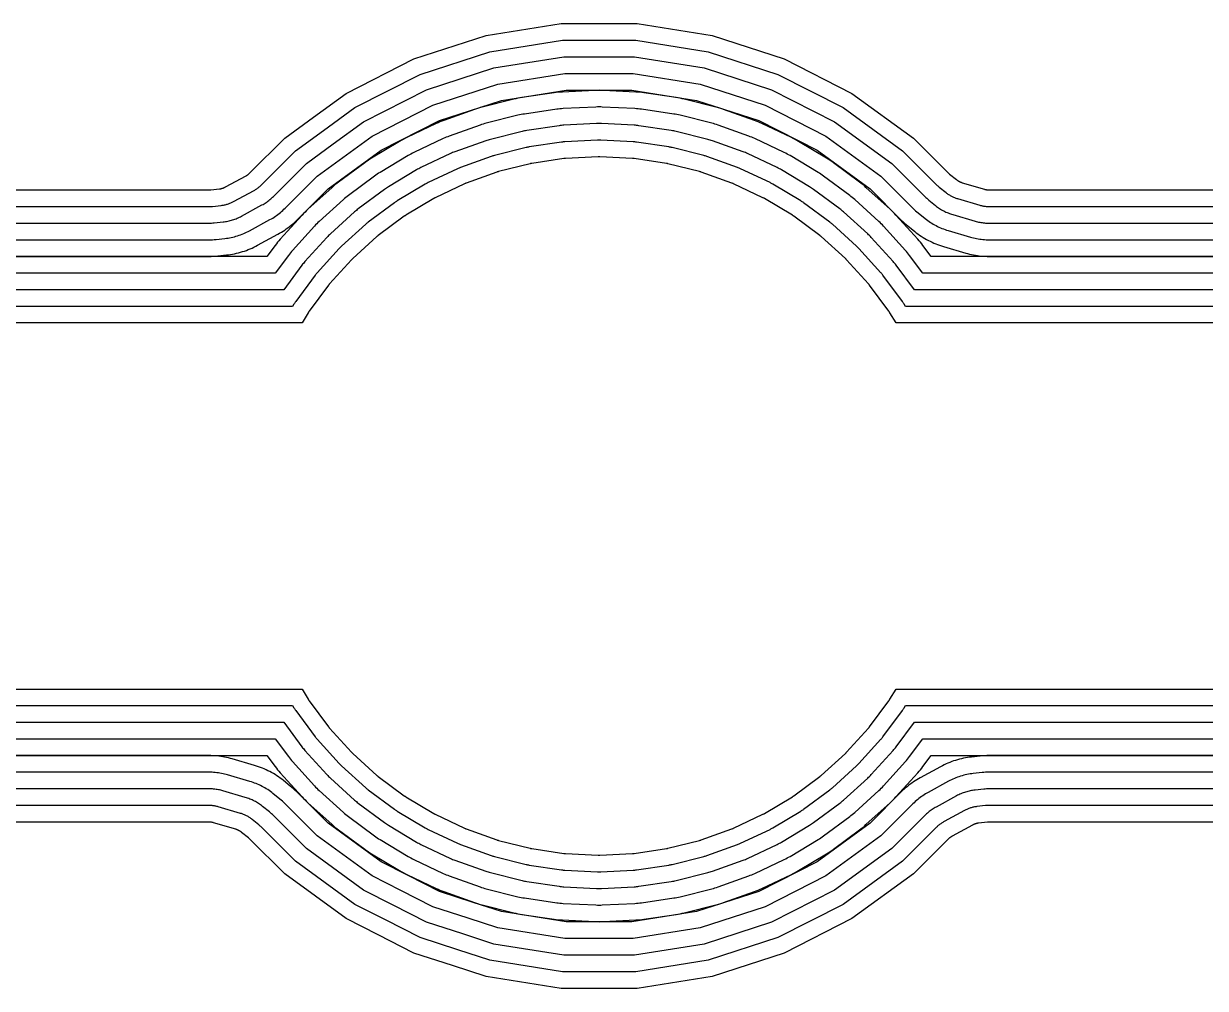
# Model space of a CAD drawing. Header units: metres. Extents: x 1.9 to 53.8, y 3.3 to 25.9.
# Drawn here: x 25.72 to 29.273, y 14.499 to 17.401 of the extents above; entities that cross this region are included whole.
import ezdxf

# ---------------------------------------------------------------- set-up
doc = ezdxf.new("R2010")
doc.units = ezdxf.units.M

msp = doc.modelspace()

# ---------------------------------------------------------------- linework, layer by layer
for points in [[(22.1229, 16.9005), (26.2771, 16.9005), (26.2784, 16.9005), (26.2798, 16.9006), (26.2811, 16.9007), (26.2825, 16.9008), (26.3088, 16.9036), (26.31, 16.9038), (26.3112, 16.9039), (26.3125, 16.9041), (26.3137, 16.9044), (26.3149, 16.9046), (26.3161, 16.9049), (26.3172, 16.9053), (26.3184, 16.9056), (26.3196, 16.906), (26.3207, 16.9064), (26.3219, 16.9068), (26.323, 16.9073), (26.3241, 16.9078), (26.3252, 16.9083), (26.3263, 16.9089), (26.3274, 16.9095), (26.3888, 16.9429), (26.3898, 16.9435), (26.3908, 16.9441), (26.3918, 16.9448), (26.3928, 16.9454), (26.3938, 16.9461), (26.3948, 16.9468), (26.3957, 16.9475), (26.3966, 16.9483), (26.3975, 16.949), (26.3984, 16.9498), (26.3993, 16.9506), (26.4001, 16.9515), (26.5051, 17.0564), (26.592, 17.1196), (26.6898, 17.1906), (26.8932, 17.2942), (27.1103, 17.3648), (27.3358, 17.4005), (27.5642, 17.4005), (27.7897, 17.3648), (28.0068, 17.2942), (28.2102, 17.1906), (28.3949, 17.0564), (28.4999, 16.9515), (28.5008, 16.9505), (28.5018, 16.9496), (28.5028, 16.9487), (28.5038, 16.9479), (28.5245, 16.9313), (28.5254, 16.9305), (28.5264, 16.9298), (28.5274, 16.9291), (28.5284, 16.9284), (28.5295, 16.9277), (28.5305, 16.9271), (28.5316, 16.9265), (28.5327, 16.9259), (28.5338, 16.9253), (28.5349, 16.9248), (28.536, 16.9243), (28.5371, 16.9238), (28.5383, 16.9234), (28.5394, 16.923), (28.5406, 16.9226), (28.5418, 16.9222), (28.6088, 16.9025), (28.6099, 16.9022), (28.6111, 16.9019), (28.6123, 16.9016), (28.6134, 16.9014), (28.6146, 16.9012), (28.6158, 16.901), (28.617, 16.9009), (28.6181, 16.9007), (28.6193, 16.9006), (28.6205, 16.9006), (28.6217, 16.9005), (28.6229, 16.9005), (30.3842, 16.9005)], [(22.1229, 16.8505), (26.2771, 16.8505), (26.2798, 16.8505), (26.2825, 16.8506), (26.2851, 16.8508), (26.2878, 16.8511), (26.3142, 16.8539), (26.3166, 16.8542), (26.319, 16.8546), (26.3214, 16.855), (26.3239, 16.8554), (26.3262, 16.856), (26.3286, 16.8566), (26.331, 16.8572), (26.3334, 16.8579), (26.3357, 16.8587), (26.338, 16.8595), (26.3403, 16.8604), (26.3426, 16.8613), (26.3448, 16.8623), (26.347, 16.8633), (26.3492, 16.8644), (26.3514, 16.8656), (26.4127, 16.8991), (26.4148, 16.9002), (26.4168, 16.9014), (26.4189, 16.9027), (26.4208, 16.904), (26.4228, 16.9054), (26.4247, 16.9068), (26.4266, 16.9082), (26.4285, 16.9097), (26.4303, 16.9112), (26.4321, 16.9128), (26.4338, 16.9144), (26.4355, 16.9161), (26.5376, 17.0182), (26.6214, 17.0791), (26.716, 17.1478), (26.9124, 17.2479), (27.122, 17.316), (27.3398, 17.3505), (27.5602, 17.3505), (27.778, 17.316), (27.9876, 17.2479), (28.184, 17.1478), (28.3624, 17.0182), (28.4645, 16.9161), (28.4664, 16.9142), (28.4684, 16.9124), (28.4704, 16.9107), (28.4725, 16.909), (28.4931, 16.8923), (28.495, 16.8908), (28.497, 16.8893), (28.499, 16.8879), (28.501, 16.8865), (28.5031, 16.8852), (28.5052, 16.884), (28.5073, 16.8827), (28.5095, 16.8816), (28.5117, 16.8805), (28.5139, 16.8794), (28.5161, 16.8784), (28.5184, 16.8775), (28.5207, 16.8766), (28.523, 16.8757), (28.5253, 16.875), (28.5277, 16.8742), (28.5947, 16.8546), (28.597, 16.8539), (28.5993, 16.8533), (28.6016, 16.8528), (28.604, 16.8523), (28.6063, 16.8519), (28.6087, 16.8515), (28.611, 16.8512), (28.6134, 16.851), (28.6158, 16.8508), (28.6181, 16.8506), (28.6205, 16.8505), (28.6229, 16.8505), (30.3842, 16.8505)], [(22.1229, 16.8005), (26.2771, 16.8005), (26.2811, 16.8006), (26.2851, 16.8007), (26.2891, 16.801), (26.2931, 16.8014), (26.3195, 16.8042), (26.3232, 16.8046), (26.3268, 16.8052), (26.3304, 16.8058), (26.334, 16.8065), (26.3376, 16.8073), (26.3412, 16.8082), (26.3448, 16.8091), (26.3483, 16.8102), (26.3518, 16.8113), (26.3553, 16.8126), (26.3587, 16.8139), (26.3621, 16.8153), (26.3655, 16.8168), (26.3688, 16.8183), (26.3721, 16.82), (26.3754, 16.8217), (26.4367, 16.8552), (26.4398, 16.8569), (26.4429, 16.8587), (26.4459, 16.8606), (26.4489, 16.8626), (26.4518, 16.8646), (26.4547, 16.8667), (26.4575, 16.8689), (26.4603, 16.8712), (26.463, 16.8735), (26.4657, 16.8758), (26.4683, 16.8783), (26.4709, 16.8808), (26.5702, 16.9801), (26.6508, 17.0386), (26.7422, 17.1051), (26.9316, 17.2016), (27.1338, 17.2672), (27.3437, 17.3005), (27.5563, 17.3005), (27.7662, 17.2672), (27.9684, 17.2016), (28.1578, 17.1051), (28.3298, 16.9801), (28.4291, 16.8808), (28.432, 16.878), (28.435, 16.8752), (28.438, 16.8726), (28.4411, 16.87), (28.4617, 16.8534), (28.4646, 16.8511), (28.4676, 16.8489), (28.4706, 16.8468), (28.4736, 16.8447), (28.4767, 16.8427), (28.4799, 16.8408), (28.4831, 16.839), (28.4863, 16.8373), (28.4896, 16.8356), (28.4929, 16.834), (28.4963, 16.8325), (28.4997, 16.8311), (28.5031, 16.8298), (28.5066, 16.8285), (28.5101, 16.8273), (28.5136, 16.8263), (28.5806, 16.8066), (28.5841, 16.8056), (28.5875, 16.8047), (28.591, 16.8039), (28.5945, 16.8032), (28.598, 16.8026), (28.6015, 16.802), (28.6051, 16.8016), (28.6086, 16.8012), (28.6122, 16.8009), (28.6158, 16.8007), (28.6193, 16.8005), (28.6229, 16.8005), (30.3842, 16.8005)], [(22.1229, 16.7505), (26.2771, 16.7505), (26.2825, 16.7506), (26.2878, 16.7508), (26.2932, 16.7511), (26.2985, 16.7516), (26.3248, 16.7545), (26.3297, 16.7551), (26.3346, 16.7558), (26.3394, 16.7566), (26.3442, 16.7575), (26.349, 16.7586), (26.3538, 16.7598), (26.3585, 16.7611), (26.3632, 16.7625), (26.3679, 16.764), (26.3725, 16.7656), (26.3771, 16.7674), (26.3817, 16.7692), (26.3861, 16.7712), (26.3906, 16.7733), (26.395, 16.7755), (26.3993, 16.7778), (26.4606, 16.8113), (26.4648, 16.8136), (26.4689, 16.816), (26.4729, 16.8186), (26.4769, 16.8212), (26.4808, 16.8239), (26.4846, 16.8267), (26.4884, 16.8296), (26.4921, 16.8326), (26.4958, 16.8357), (26.4993, 16.8388), (26.5028, 16.8421), (26.5062, 16.8454), (26.6028, 16.942), (26.6802, 16.9982), (26.7684, 17.0623), (26.9508, 17.1552), (27.1455, 17.2185), (27.3476, 17.2505), (27.5524, 17.2505), (27.7545, 17.2185), (27.9492, 17.1552), (28.1316, 17.0623), (28.2972, 16.942), (28.3938, 16.8454), (28.3976, 16.8417), (28.4016, 16.838), (28.4056, 16.8345), (28.4097, 16.8311), (28.4304, 16.8145), (28.4342, 16.8114), (28.4382, 16.8085), (28.4422, 16.8056), (28.4462, 16.8029), (28.4504, 16.8003), (28.4546, 16.7977), (28.4588, 16.7953), (28.4631, 16.793), (28.4675, 16.7907), (28.472, 16.7886), (28.4764, 16.7866), (28.481, 16.7847), (28.4855, 16.783), (28.4902, 16.7813), (28.4948, 16.7797), (28.4995, 16.7783), (28.5665, 16.7586), (28.5711, 16.7573), (28.5757, 16.7561), (28.5804, 16.7551), (28.585, 16.7541), (28.5897, 16.7533), (28.5944, 16.7525), (28.5991, 16.7519), (28.6039, 16.7514), (28.6086, 16.751), (28.6134, 16.7507), (28.6181, 16.7506), (28.6229, 16.7505), (30.3842, 16.7505)], [(30.5392, 16.7003), (28.4483, 16.7003), (28.4238, 16.7333), (28.4201, 16.7382), (28.4163, 16.743), (28.4123, 16.7477), (28.4082, 16.7523), (28.3423, 16.825), (28.3382, 16.8295), (28.3339, 16.8339), (28.3295, 16.8382), (28.325, 16.8423), (28.2523, 16.9082), (28.2477, 16.9123), (28.243, 16.9163), (28.2382, 16.9201), (28.2333, 16.9238), (28.1545, 16.9823), (28.1495, 16.9859), (28.1445, 16.9893), (28.1393, 16.9927), (28.1341, 16.9959), (28.0499, 17.0464), (28.0446, 17.0494), (28.0392, 17.0524), (28.0338, 17.0552), (28.0283, 17.0579), (27.9396, 17.0999), (27.934, 17.1024), (27.9284, 17.1048), (27.9227, 17.1071), (27.9169, 17.1093), (27.8245, 17.1423), (27.8187, 17.1443), (27.8129, 17.1462), (27.807, 17.1479), (27.801, 17.1494), (27.7058, 17.1733), (27.6999, 17.1747), (27.6939, 17.176), (27.6878, 17.1771), (27.6818, 17.1781), (27.5847, 17.1925), (27.5786, 17.1933), (27.5725, 17.194), (27.5664, 17.1945), (27.5603, 17.1949), (27.4623, 17.1997), (27.4561, 17.1999), (27.45, 17.2), (27.4439, 17.1999), (27.4377, 17.1997), (27.3397, 17.1949), (27.3336, 17.1945), (27.3275, 17.194), (27.3214, 17.1933), (27.3153, 17.1925), (27.2182, 17.1781), (27.2122, 17.1771), (27.2061, 17.176), (27.2001, 17.1747), (27.1942, 17.1733), (27.099, 17.1494), (27.093, 17.1479), (27.0871, 17.1462), (27.0813, 17.1443), (27.0755, 17.1423), (26.9831, 17.1093), (26.9773, 17.1071), (26.9716, 17.1048), (26.966, 17.1024), (26.9604, 17.0999), (26.8717, 17.0579), (26.8662, 17.0552), (26.8608, 17.0524), (26.8554, 17.0494), (26.8501, 17.0464), (26.7659, 16.9959), (26.7607, 16.9927), (26.7555, 16.9893), (26.7505, 16.9859), (26.7455, 16.9823), (26.6667, 16.9238), (26.6618, 16.9201), (26.657, 16.9163), (26.6523, 16.9123), (26.6477, 16.9082), (26.575, 16.8423), (26.5705, 16.8382), (26.5661, 16.8339), (26.5618, 16.8295), (26.5577, 16.825), (26.4918, 16.7523), (26.4877, 16.7477), (26.4837, 16.743), (26.4799, 16.7382), (26.4762, 16.7333), (26.4517, 16.7003), (21.9483, 16.7003)], [(22.1229, 16.7005), (26.2771, 16.7005), (26.2838, 16.7006), (26.2905, 16.7009), (26.2972, 16.7013), (26.3038, 16.7019), (26.3302, 16.7048), (26.3363, 16.7055), (26.3424, 16.7064), (26.3484, 16.7074), (26.3544, 16.7086), (26.3604, 16.7099), (26.3664, 16.7114), (26.3723, 16.713), (26.3782, 16.7148), (26.384, 16.7167), (26.3898, 16.7187), (26.3955, 16.7209), (26.4012, 16.7232), (26.4068, 16.7257), (26.4124, 16.7283), (26.4179, 16.731), (26.4233, 16.7339), (26.4846, 16.7674), (26.4898, 16.7703), (26.4949, 16.7733), (26.5, 16.7765), (26.5049, 16.7798), (26.5098, 16.7832), (26.5146, 16.7867), (26.5193, 16.7903), (26.524, 16.794), (26.5285, 16.7979), (26.533, 16.8018), (26.5373, 16.8059), (26.5416, 16.81), (26.6354, 16.9038), (26.7096, 16.9577), (26.7946, 17.0195), (26.97, 17.1089), (27.1572, 17.1697), (27.3516, 17.2005), (27.5484, 17.2005), (27.7428, 17.1697), (27.93, 17.1089), (28.1054, 17.0195), (28.2646, 16.9038), (28.3584, 16.81), (28.3632, 16.8054), (28.3681, 16.8008), (28.3732, 16.7964), (28.3783, 16.7922), (28.399, 16.7755), (28.4038, 16.7717), (28.4087, 16.7681), (28.4137, 16.7645), (28.4188, 16.7611), (28.424, 16.7578), (28.4292, 16.7546), (28.4346, 16.7516), (28.44, 16.7487), (28.4454, 16.7459), (28.451, 16.7432), (28.4566, 16.7407), (28.4622, 16.7384), (28.468, 16.7361), (28.4737, 16.7341), (28.4795, 16.7321), (28.4854, 16.7303), (28.5525, 16.7106), (28.5582, 16.709), (28.5639, 16.7075), (28.5697, 16.7062), (28.5756, 16.705), (28.5814, 16.704), (28.5873, 16.703), (28.5932, 16.7023), (28.5991, 16.7016), (28.6051, 16.7011), (28.611, 16.7008), (28.6169, 16.7006), (28.6229, 16.7005), (30.3842, 16.7005)], [(30.5599, 16.6503), (28.4232, 16.6503), (28.3837, 16.7035), (28.3807, 16.7074), (28.3776, 16.7113), (28.3745, 16.715), (28.3712, 16.7187), (28.3053, 16.7914), (28.302, 16.795), (28.2985, 16.7985), (28.295, 16.802), (28.2914, 16.8053), (28.2187, 16.8712), (28.215, 16.8745), (28.2113, 16.8776), (28.2074, 16.8807), (28.2035, 16.8837), (28.1247, 16.9421), (28.1207, 16.945), (28.1167, 16.9478), (28.1126, 16.9504), (28.1084, 16.953), (28.0242, 17.0035), (28.02, 17.0059), (28.0157, 17.0083), (28.0113, 17.0106), (28.0069, 17.0127), (27.9182, 17.0547), (27.9137, 17.0567), (27.9092, 17.0587), (27.9047, 17.0605), (27.9001, 17.0622), (27.8077, 17.0952), (27.803, 17.0968), (27.7983, 17.0983), (27.7936, 17.0997), (27.7889, 17.1009), (27.6937, 17.1248), (27.6889, 17.1259), (27.6841, 17.1269), (27.6793, 17.1278), (27.6744, 17.1286), (27.5774, 17.143), (27.5725, 17.1437), (27.5676, 17.1442), (27.5627, 17.1446), (27.5578, 17.1449), (27.4598, 17.1498), (27.4549, 17.1499), (27.45, 17.15), (27.4451, 17.1499), (27.4402, 17.1498), (27.3422, 17.1449), (27.3373, 17.1446), (27.3324, 17.1442), (27.3275, 17.1437), (27.3226, 17.143), (27.2256, 17.1286), (27.2207, 17.1278), (27.2159, 17.1269), (27.2111, 17.1259), (27.2063, 17.1248), (27.1111, 17.1009), (27.1064, 17.0997), (27.1017, 17.0983), (27.097, 17.0968), (27.0923, 17.0952), (26.9999, 17.0622), (26.9953, 17.0605), (26.9908, 17.0587), (26.9863, 17.0567), (26.9818, 17.0547), (26.8931, 17.0127), (26.8887, 17.0106), (26.8843, 17.0083), (26.88, 17.0059), (26.8758, 17.0035), (26.7916, 16.953), (26.7874, 16.9504), (26.7833, 16.9478), (26.7793, 16.945), (26.7753, 16.9421), (26.6965, 16.8837), (26.6926, 16.8807), (26.6887, 16.8776), (26.685, 16.8745), (26.6813, 16.8712), (26.6086, 16.8053), (26.605, 16.802), (26.6015, 16.7985), (26.598, 16.795), (26.5947, 16.7914), (26.5288, 16.7187), (26.5255, 16.715), (26.5224, 16.7113), (26.5193, 16.7074), (26.5163, 16.7035), (26.4768, 16.6503), (21.9232, 16.6503)], [(30.5807, 16.6003), (28.398, 16.6003), (28.3435, 16.6737), (28.3413, 16.6767), (28.339, 16.6796), (28.3366, 16.6824), (28.3342, 16.6851), (28.2682, 16.7578), (28.2657, 16.7605), (28.2632, 16.7632), (28.2605, 16.7657), (28.2578, 16.7682), (28.1851, 16.8342), (28.1824, 16.8366), (28.1796, 16.839), (28.1767, 16.8413), (28.1737, 16.8435), (28.0949, 16.902), (28.0919, 16.9041), (28.0889, 16.9062), (28.0858, 16.9082), (28.0827, 16.9101), (27.9985, 16.9606), (27.9953, 16.9624), (27.9921, 16.9642), (27.9888, 16.9659), (27.9855, 16.9675), (27.8968, 17.0095), (27.8935, 17.011), (27.8901, 17.0125), (27.8867, 17.0138), (27.8832, 17.0151), (27.7908, 17.0482), (27.7873, 17.0494), (27.7838, 17.0505), (27.7803, 17.0515), (27.7767, 17.0524), (27.6815, 17.0763), (27.678, 17.0771), (27.6744, 17.0779), (27.6707, 17.0786), (27.6671, 17.0792), (27.57, 17.0936), (27.5664, 17.0941), (27.5627, 17.0945), (27.5591, 17.0948), (27.5554, 17.095), (27.4574, 17.0998), (27.4537, 17.1), (27.45, 17.1), (27.4463, 17.1), (27.4426, 17.0998), (27.3446, 17.095), (27.3409, 17.0948), (27.3373, 17.0945), (27.3336, 17.0941), (27.33, 17.0936), (27.2329, 17.0792), (27.2293, 17.0786), (27.2256, 17.0779), (27.222, 17.0771), (27.2185, 17.0763), (27.1233, 17.0524), (27.1197, 17.0515), (27.1162, 17.0505), (27.1127, 17.0494), (27.1092, 17.0482), (27.0168, 17.0151), (27.0133, 17.0138), (27.0099, 17.0125), (27.0065, 17.011), (27.0032, 17.0095), (26.9145, 16.9675), (26.9112, 16.9659), (26.9079, 16.9642), (26.9047, 16.9624), (26.9015, 16.9606), (26.8173, 16.9101), (26.8142, 16.9082), (26.8111, 16.9062), (26.8081, 16.9041), (26.8051, 16.902), (26.7263, 16.8435), (26.7233, 16.8413), (26.7204, 16.839), (26.7176, 16.8366), (26.7149, 16.8342), (26.6422, 16.7682), (26.6395, 16.7657), (26.6368, 16.7632), (26.6343, 16.7605), (26.6318, 16.7578), (26.5658, 16.6851), (26.5634, 16.6824), (26.561, 16.6796), (26.5587, 16.6767), (26.5565, 16.6737), (26.502, 16.6003), (21.898, 16.6003)], [(30.6014, 16.5503), (28.3713, 16.5503), (28.3672, 16.557), (28.366, 16.5591), (28.3646, 16.5611), (28.3632, 16.5632), (28.3618, 16.5651), (28.3033, 16.644), (28.3018, 16.6459), (28.3003, 16.6478), (28.2987, 16.6497), (28.2971, 16.6515), (28.2312, 16.7243), (28.2295, 16.7261), (28.2278, 16.7278), (28.2261, 16.7295), (28.2243, 16.7312), (28.1515, 16.7971), (28.1497, 16.7987), (28.1478, 16.8003), (28.1459, 16.8018), (28.144, 16.8033), (28.0651, 16.8618), (28.0632, 16.8632), (28.0611, 16.8646), (28.0591, 16.866), (28.057, 16.8672), (27.9728, 16.9177), (27.9707, 16.9189), (27.9685, 16.9201), (27.9664, 16.9212), (27.9642, 16.9223), (27.8754, 16.9643), (27.8732, 16.9653), (27.871, 16.9663), (27.8687, 16.9672), (27.8664, 16.968), (27.774, 17.0011), (27.7717, 17.0019), (27.7693, 17.0026), (27.767, 17.0033), (27.7646, 17.0039), (27.6694, 17.0278), (27.667, 17.0284), (27.6646, 17.0289), (27.6622, 17.0293), (27.6598, 17.0297), (27.5627, 17.0441), (27.5603, 17.0444), (27.5578, 17.0447), (27.5554, 17.0449), (27.5529, 17.0451), (27.4549, 17.0499), (27.4525, 17.05), (27.45, 17.05), (27.4475, 17.05), (27.4451, 17.0499), (27.3471, 17.0451), (27.3446, 17.0449), (27.3422, 17.0447), (27.3397, 17.0444), (27.3373, 17.0441), (27.2402, 17.0297), (27.2378, 17.0293), (27.2354, 17.0289), (27.233, 17.0284), (27.2306, 17.0278), (27.1354, 17.0039), (27.133, 17.0033), (27.1307, 17.0026), (27.1283, 17.0019), (27.126, 17.0011), (27.0336, 16.968), (27.0313, 16.9672), (27.029, 16.9663), (27.0268, 16.9653), (27.0246, 16.9643), (26.9358, 16.9223), (26.9336, 16.9212), (26.9315, 16.9201), (26.9293, 16.9189), (26.9272, 16.9177), (26.843, 16.8672), (26.8409, 16.866), (26.8389, 16.8646), (26.8368, 16.8632), (26.8349, 16.8618), (26.756, 16.8033), (26.7541, 16.8018), (26.7522, 16.8003), (26.7503, 16.7987), (26.7485, 16.7971), (26.6757, 16.7312), (26.6739, 16.7295), (26.6722, 16.7278), (26.6705, 16.7261), (26.6688, 16.7243), (26.6029, 16.6515), (26.6013, 16.6497), (26.5997, 16.6478), (26.5982, 16.6459), (26.5967, 16.644), (26.5382, 16.5651), (26.5368, 16.5632), (26.5354, 16.5611), (26.534, 16.5591), (26.5328, 16.557), (26.5287, 16.5503), (21.8713, 16.5503)], [(30.6221, 16.5003), (28.343, 16.5003), (28.3244, 16.5313), (28.3237, 16.5323), (28.323, 16.5333), (28.3223, 16.5344), (28.3216, 16.5354), (28.2632, 16.6142), (28.2624, 16.6152), (28.2617, 16.6161), (28.2609, 16.6171), (28.2601, 16.618), (28.1942, 16.6907), (28.1933, 16.6916), (28.1925, 16.6925), (28.1916, 16.6933), (28.1907, 16.6942), (28.118, 16.7601), (28.1171, 16.7609), (28.1161, 16.7617), (28.1152, 16.7624), (28.1142, 16.7632), (28.0354, 16.8216), (28.0344, 16.8223), (28.0333, 16.823), (28.0323, 16.8237), (28.0313, 16.8244), (27.9471, 16.8748), (27.946, 16.8754), (27.945, 16.876), (27.9439, 16.8766), (27.9428, 16.8771), (27.8541, 16.9191), (27.8529, 16.9196), (27.8518, 16.9201), (27.8507, 16.9205), (27.8495, 16.921), (27.7571, 16.954), (27.756, 16.9544), (27.7548, 16.9548), (27.7536, 16.9551), (27.7524, 16.9554), (27.6572, 16.9793), (27.656, 16.9796), (27.6548, 16.9798), (27.6536, 16.98), (27.6524, 16.9802), (27.5554, 16.9946), (27.5541, 16.9948), (27.5529, 16.9949), (27.5517, 16.995), (27.5505, 16.9951), (27.4525, 16.9999), (27.4512, 17), (27.45, 17), (27.4488, 17), (27.4475, 16.9999), (27.3495, 16.9951), (27.3483, 16.995), (27.3471, 16.9949), (27.3459, 16.9948), (27.3446, 16.9946), (27.2476, 16.9802), (27.2464, 16.98), (27.2452, 16.9798), (27.244, 16.9796), (27.2428, 16.9793), (27.1476, 16.9554), (27.1464, 16.9551), (27.1452, 16.9548), (27.144, 16.9544), (27.1429, 16.954), (27.0505, 16.921), (27.0493, 16.9205), (27.0482, 16.9201), (27.0471, 16.9196), (27.0459, 16.9191), (26.9572, 16.8771), (26.9561, 16.8766), (26.955, 16.876), (26.954, 16.8754), (26.9529, 16.8748), (26.8687, 16.8244), (26.8677, 16.8237), (26.8667, 16.823), (26.8656, 16.8223), (26.8646, 16.8216), (26.7858, 16.7632), (26.7848, 16.7624), (26.7839, 16.7617), (26.7829, 16.7609), (26.782, 16.7601), (26.7093, 16.6942), (26.7084, 16.6933), (26.7075, 16.6925), (26.7067, 16.6916), (26.7058, 16.6907), (26.6399, 16.618), (26.6391, 16.6171), (26.6383, 16.6161), (26.6376, 16.6152), (26.6368, 16.6142), (26.5784, 16.5354), (26.5777, 16.5344), (26.577, 16.5333), (26.5763, 16.5323), (26.5756, 16.5313), (26.557, 16.5003), (21.843, 16.5003)], [(21.843, 15.3997), (26.557, 15.3997), (26.5756, 15.3687), (26.5763, 15.3677), (26.577, 15.3667), (26.5777, 15.3656), (26.5784, 15.3646), (26.6368, 15.2858), (26.6376, 15.2848), (26.6383, 15.2839), (26.6391, 15.2829), (26.6399, 15.282), (26.7058, 15.2093), (26.7067, 15.2084), (26.7075, 15.2075), (26.7084, 15.2067), (26.7093, 15.2058), (26.782, 15.1399), (26.7829, 15.1391), (26.7839, 15.1383), (26.7848, 15.1376), (26.7858, 15.1368), (26.8646, 15.0784), (26.8656, 15.0777), (26.8667, 15.077), (26.8677, 15.0763), (26.8687, 15.0756), (26.9529, 15.0252), (26.954, 15.0246), (26.955, 15.024), (26.9561, 15.0234), (26.9572, 15.0229), (27.0459, 14.9809), (27.0471, 14.9804), (27.0482, 14.9799), (27.0493, 14.9795), (27.0505, 14.979), (27.1429, 14.946), (27.144, 14.9456), (27.1452, 14.9452), (27.1464, 14.9449), (27.1476, 14.9446), (27.2428, 14.9207), (27.244, 14.9204), (27.2452, 14.9202), (27.2464, 14.92), (27.2476, 14.9198), (27.3446, 14.9054), (27.3459, 14.9052), (27.3471, 14.9051), (27.3483, 14.905), (27.3495, 14.9049), (27.4475, 14.9001), (27.4488, 14.9), (27.45, 14.9), (27.4512, 14.9), (27.4525, 14.9001), (27.5505, 14.9049), (27.5517, 14.905), (27.5529, 14.9051), (27.5541, 14.9052), (27.5554, 14.9054), (27.6524, 14.9198), (27.6536, 14.92), (27.6548, 14.9202), (27.656, 14.9204), (27.6572, 14.9207), (27.7524, 14.9446), (27.7536, 14.9449), (27.7548, 14.9452), (27.756, 14.9456), (27.7571, 14.946), (27.8495, 14.979), (27.8507, 14.9795), (27.8518, 14.9799), (27.8529, 14.9804), (27.8541, 14.9809), (27.9428, 15.0229), (27.9439, 15.0234), (27.945, 15.024), (27.946, 15.0246), (27.9471, 15.0252), (28.0313, 15.0756), (28.0323, 15.0763), (28.0333, 15.077), (28.0344, 15.0777), (28.0354, 15.0784), (28.1142, 15.1368), (28.1152, 15.1376), (28.1161, 15.1383), (28.1171, 15.1391), (28.118, 15.1399), (28.1907, 15.2058), (28.1916, 15.2067), (28.1925, 15.2075), (28.1933, 15.2084), (28.1942, 15.2093), (28.2601, 15.282), (28.2609, 15.2829), (28.2617, 15.2839), (28.2624, 15.2848), (28.2632, 15.2858), (28.3216, 15.3646), (28.3223, 15.3656), (28.323, 15.3667), (28.3237, 15.3677), (28.3244, 15.3687), (28.343, 15.3997), (30.85, 15.3997)], [(21.8713, 15.3497), (26.5287, 15.3497), (26.5328, 15.343), (26.534, 15.3409), (26.5354, 15.3389), (26.5368, 15.3368), (26.5382, 15.3349), (26.5967, 15.256), (26.5982, 15.2541), (26.5997, 15.2522), (26.6013, 15.2503), (26.6029, 15.2485), (26.6688, 15.1757), (26.6705, 15.1739), (26.6722, 15.1722), (26.6739, 15.1705), (26.6757, 15.1688), (26.7485, 15.1029), (26.7503, 15.1013), (26.7522, 15.0997), (26.7541, 15.0982), (26.756, 15.0967), (26.8349, 15.0382), (26.8368, 15.0368), (26.8389, 15.0354), (26.8409, 15.034), (26.843, 15.0328), (26.9272, 14.9823), (26.9293, 14.9811), (26.9315, 14.9799), (26.9336, 14.9788), (26.9358, 14.9777), (27.0246, 14.9357), (27.0268, 14.9347), (27.029, 14.9337), (27.0313, 14.9328), (27.0336, 14.932), (27.126, 14.8989), (27.1283, 14.8981), (27.1307, 14.8974), (27.133, 14.8967), (27.1354, 14.8961), (27.2306, 14.8722), (27.233, 14.8716), (27.2354, 14.8711), (27.2378, 14.8707), (27.2402, 14.8703), (27.3373, 14.8559), (27.3397, 14.8556), (27.3422, 14.8553), (27.3446, 14.8551), (27.3471, 14.8549), (27.4451, 14.8501), (27.4475, 14.85), (27.45, 14.85), (27.4525, 14.85), (27.4549, 14.8501), (27.5529, 14.8549), (27.5554, 14.8551), (27.5578, 14.8553), (27.5603, 14.8556), (27.5627, 14.8559), (27.6598, 14.8703), (27.6622, 14.8707), (27.6646, 14.8711), (27.667, 14.8716), (27.6694, 14.8722), (27.7646, 14.8961), (27.767, 14.8967), (27.7693, 14.8974), (27.7717, 14.8981), (27.774, 14.8989), (27.8664, 14.932), (27.8687, 14.9328), (27.871, 14.9337), (27.8732, 14.9347), (27.8754, 14.9357), (27.9642, 14.9777), (27.9664, 14.9788), (27.9685, 14.9799), (27.9707, 14.9811), (27.9728, 14.9823), (28.057, 15.0328), (28.0591, 15.034), (28.0611, 15.0354), (28.0632, 15.0368), (28.0651, 15.0382), (28.144, 15.0967), (28.1459, 15.0982), (28.1478, 15.0997), (28.1497, 15.1013), (28.1515, 15.1029), (28.2243, 15.1688), (28.2261, 15.1705), (28.2278, 15.1722), (28.2295, 15.1739), (28.2312, 15.1757), (28.2971, 15.2485), (28.2987, 15.2503), (28.3003, 15.2522), (28.3018, 15.2541), (28.3033, 15.256), (28.3618, 15.3349), (28.3632, 15.3368), (28.3646, 15.3389), (28.366, 15.3409), (28.3672, 15.343), (28.3713, 15.3497), (30.85, 15.3497)], [(21.898, 15.2997), (26.502, 15.2997), (26.5565, 15.2263), (26.5587, 15.2233), (26.561, 15.2204), (26.5634, 15.2176), (26.5658, 15.2149), (26.6318, 15.1422), (26.6343, 15.1395), (26.6368, 15.1368), (26.6395, 15.1343), (26.6422, 15.1318), (26.7149, 15.0658), (26.7176, 15.0634), (26.7204, 15.061), (26.7233, 15.0587), (26.7263, 15.0565), (26.8051, 14.998), (26.8081, 14.9959), (26.8111, 14.9938), (26.8142, 14.9918), (26.8173, 14.9899), (26.9015, 14.9394), (26.9047, 14.9376), (26.9079, 14.9358), (26.9112, 14.9341), (26.9145, 14.9325), (27.0032, 14.8905), (27.0065, 14.889), (27.0099, 14.8875), (27.0133, 14.8862), (27.0168, 14.8849), (27.1092, 14.8518), (27.1127, 14.8506), (27.1162, 14.8495), (27.1197, 14.8485), (27.1233, 14.8476), (27.2185, 14.8237), (27.222, 14.8229), (27.2256, 14.8221), (27.2293, 14.8214), (27.2329, 14.8208), (27.33, 14.8064), (27.3336, 14.8059), (27.3373, 14.8055), (27.3409, 14.8052), (27.3446, 14.805), (27.4426, 14.8002), (27.4463, 14.8), (27.45, 14.8), (27.4537, 14.8), (27.4574, 14.8002), (27.5554, 14.805), (27.5591, 14.8052), (27.5627, 14.8055), (27.5664, 14.8059), (27.57, 14.8064), (27.6671, 14.8208), (27.6707, 14.8214), (27.6744, 14.8221), (27.678, 14.8229), (27.6815, 14.8237), (27.7767, 14.8476), (27.7803, 14.8485), (27.7838, 14.8495), (27.7873, 14.8506), (27.7908, 14.8518), (27.8832, 14.8849), (27.8867, 14.8862), (27.8901, 14.8875), (27.8935, 14.889), (27.8968, 14.8905), (27.9855, 14.9325), (27.9888, 14.9341), (27.9921, 14.9358), (27.9953, 14.9376), (27.9985, 14.9394), (28.0827, 14.9899), (28.0858, 14.9918), (28.0889, 14.9938), (28.0919, 14.9959), (28.0949, 14.998), (28.1737, 15.0565), (28.1767, 15.0587), (28.1796, 15.061), (28.1824, 15.0634), (28.1851, 15.0658), (28.2578, 15.1318), (28.2605, 15.1343), (28.2632, 15.1368), (28.2657, 15.1395), (28.2682, 15.1422), (28.3342, 15.2149), (28.3366, 15.2176), (28.339, 15.2204), (28.3413, 15.2233), (28.3435, 15.2263), (28.398, 15.2997), (30.85, 15.2997)], [(21.9232, 15.2497), (26.4768, 15.2497), (26.5163, 15.1965), (26.5193, 15.1926), (26.5224, 15.1887), (26.5255, 15.185), (26.5288, 15.1813), (26.5947, 15.1086), (26.598, 15.105), (26.6015, 15.1015), (26.605, 15.098), (26.6086, 15.0947), (26.6813, 15.0288), (26.685, 15.0255), (26.6887, 15.0224), (26.6926, 15.0193), (26.6965, 15.0163), (26.7753, 14.9579), (26.7793, 14.955), (26.7833, 14.9522), (26.7874, 14.9496), (26.7916, 14.947), (26.8758, 14.8965), (26.88, 14.8941), (26.8843, 14.8917), (26.8887, 14.8894), (26.8931, 14.8873), (26.9818, 14.8453), (26.9863, 14.8433), (26.9908, 14.8413), (26.9953, 14.8395), (26.9999, 14.8378), (27.0923, 14.8048), (27.097, 14.8032), (27.1017, 14.8017), (27.1064, 14.8003), (27.1111, 14.7991), (27.2063, 14.7752), (27.2111, 14.7741), (27.2159, 14.7731), (27.2207, 14.7722), (27.2256, 14.7714), (27.3226, 14.757), (27.3275, 14.7563), (27.3324, 14.7558), (27.3373, 14.7554), (27.3422, 14.7551), (27.4402, 14.7502), (27.4451, 14.7501), (27.45, 14.75), (27.4549, 14.7501), (27.4598, 14.7502), (27.5578, 14.7551), (27.5627, 14.7554), (27.5676, 14.7558), (27.5725, 14.7563), (27.5774, 14.757), (27.6744, 14.7714), (27.6793, 14.7722), (27.6841, 14.7731), (27.6889, 14.7741), (27.6937, 14.7752), (27.7889, 14.7991), (27.7936, 14.8003), (27.7983, 14.8017), (27.803, 14.8032), (27.8077, 14.8048), (27.9001, 14.8378), (27.9047, 14.8395), (27.9092, 14.8413), (27.9137, 14.8433), (27.9182, 14.8453), (28.0069, 14.8873), (28.0113, 14.8894), (28.0157, 14.8917), (28.02, 14.8941), (28.0242, 14.8965), (28.1084, 14.947), (28.1126, 14.9496), (28.1167, 14.9522), (28.1207, 14.955), (28.1247, 14.9579), (28.2035, 15.0163), (28.2074, 15.0193), (28.2113, 15.0224), (28.215, 15.0255), (28.2187, 15.0288), (28.2914, 15.0947), (28.295, 15.098), (28.2985, 15.1015), (28.302, 15.105), (28.3053, 15.1086), (28.3712, 15.1813), (28.3745, 15.185), (28.3776, 15.1887), (28.3807, 15.1926), (28.3837, 15.1965), (28.4232, 15.2497), (30.85, 15.2497)], [(21.9483, 15.1997), (26.4517, 15.1997), (26.4762, 15.1667), (26.4799, 15.1618), (26.4837, 15.157), (26.4877, 15.1523), (26.4918, 15.1477), (26.5577, 15.075), (26.5618, 15.0705), (26.5661, 15.0661), (26.5705, 15.0618), (26.575, 15.0577), (26.6477, 14.9918), (26.6523, 14.9877), (26.657, 14.9837), (26.6618, 14.9799), (26.6667, 14.9762), (26.7455, 14.9177), (26.7505, 14.9141), (26.7555, 14.9107), (26.7607, 14.9073), (26.7659, 14.9041), (26.8501, 14.8536), (26.8554, 14.8506), (26.8608, 14.8476), (26.8662, 14.8448), (26.8717, 14.8421), (26.9604, 14.8001), (26.966, 14.7976), (26.9716, 14.7952), (26.9773, 14.7929), (26.9831, 14.7907), (27.0755, 14.7577), (27.0813, 14.7557), (27.0871, 14.7538), (27.093, 14.7521), (27.099, 14.7506), (27.1942, 14.7267), (27.2001, 14.7253), (27.2061, 14.724), (27.2122, 14.7229), (27.2182, 14.7219), (27.3153, 14.7075), (27.3214, 14.7067), (27.3275, 14.706), (27.3336, 14.7055), (27.3397, 14.7051), (27.4377, 14.7003), (27.4439, 14.7001), (27.45, 14.7), (27.4561, 14.7001), (27.4623, 14.7003), (27.5603, 14.7051), (27.5664, 14.7055), (27.5725, 14.706), (27.5786, 14.7067), (27.5847, 14.7075), (27.6818, 14.7219), (27.6878, 14.7229), (27.6939, 14.724), (27.6999, 14.7253), (27.7058, 14.7267), (27.801, 14.7506), (27.807, 14.7521), (27.8129, 14.7538), (27.8187, 14.7557), (27.8245, 14.7577), (27.9169, 14.7907), (27.9227, 14.7929), (27.9284, 14.7952), (27.934, 14.7976), (27.9396, 14.8001), (28.0283, 14.8421), (28.0338, 14.8448), (28.0392, 14.8476), (28.0446, 14.8506), (28.0499, 14.8536), (28.1341, 14.9041), (28.1393, 14.9073), (28.1445, 14.9107), (28.1495, 14.9141), (28.1545, 14.9177), (28.2333, 14.9762), (28.2382, 14.9799), (28.243, 14.9837), (28.2477, 14.9877), (28.2523, 14.9918), (28.325, 15.0577), (28.3295, 15.0618), (28.3339, 15.0661), (28.3382, 15.0705), (28.3423, 15.075), (28.4082, 15.1477), (28.4123, 15.1523), (28.4163, 15.157), (28.4201, 15.1618), (28.4238, 15.1667), (28.4483, 15.1997), (30.85, 15.1997)], [(30.9239, 15.1995), (28.6229, 15.1995), (28.6162, 15.1994), (28.6095, 15.1991), (28.6028, 15.1987), (28.5962, 15.1981), (28.5698, 15.1952), (28.5637, 15.1945), (28.5576, 15.1936), (28.5516, 15.1926), (28.5456, 15.1914), (28.5396, 15.1901), (28.5336, 15.1886), (28.5277, 15.187), (28.5218, 15.1852), (28.516, 15.1833), (28.5102, 15.1813), (28.5045, 15.1791), (28.4988, 15.1768), (28.4932, 15.1743), (28.4876, 15.1717), (28.4821, 15.169), (28.4767, 15.1661), (28.4154, 15.1326), (28.4102, 15.1297), (28.4051, 15.1267), (28.4, 15.1235), (28.3951, 15.1202), (28.3902, 15.1168), (28.3854, 15.1133), (28.3807, 15.1097), (28.376, 15.106), (28.3715, 15.1021), (28.367, 15.0982), (28.3627, 15.0941), (28.3584, 15.09), (28.2646, 14.9962), (28.1054, 14.8805), (27.93, 14.7911), (27.7428, 14.7303), (27.5484, 14.6995), (27.3516, 14.6995), (27.1572, 14.7303), (27.0717, 14.7581), (26.97, 14.7911), (26.8765, 14.8387), (26.7946, 14.8805), (26.6354, 14.9962), (26.5416, 15.09), (26.5368, 15.0946), (26.5319, 15.0992), (26.5268, 15.1036), (26.5217, 15.1078), (26.501, 15.1245), (26.4962, 15.1283), (26.4913, 15.1319), (26.4863, 15.1355), (26.4812, 15.1389), (26.476, 15.1422), (26.4708, 15.1454), (26.4654, 15.1484), (26.46, 15.1513), (26.4546, 15.1541), (26.449, 15.1568), (26.4434, 15.1593), (26.4378, 15.1616), (26.432, 15.1639), (26.4263, 15.1659), (26.4205, 15.1679), (26.4146, 15.1697), (26.3475, 15.1894), (26.3418, 15.191), (26.3361, 15.1925), (26.3303, 15.1938), (26.3244, 15.195), (26.3186, 15.196), (26.3127, 15.197), (26.3068, 15.1977), (26.3009, 15.1984), (26.2949, 15.1989), (26.289, 15.1992), (26.2831, 15.1994), (26.2771, 15.1995), (22.1229, 15.1995)], [(30.9288, 15.1495), (28.6229, 15.1495), (28.6175, 15.1494), (28.6122, 15.1492), (28.6068, 15.1489), (28.6015, 15.1484), (28.5752, 15.1455), (28.5703, 15.1449), (28.5654, 15.1442), (28.5606, 15.1434), (28.5558, 15.1425), (28.551, 15.1414), (28.5462, 15.1402), (28.5415, 15.1389), (28.5368, 15.1375), (28.5321, 15.136), (28.5275, 15.1344), (28.5229, 15.1326), (28.5183, 15.1308), (28.5139, 15.1288), (28.5094, 15.1267), (28.505, 15.1245), (28.5007, 15.1222), (28.4394, 15.0887), (28.4352, 15.0864), (28.4311, 15.084), (28.4271, 15.0814), (28.4231, 15.0788), (28.4192, 15.0761), (28.4154, 15.0733), (28.4116, 15.0704), (28.4079, 15.0674), (28.4042, 15.0643), (28.4007, 15.0612), (28.3972, 15.0579), (28.3938, 15.0546), (28.2972, 14.958), (28.1316, 14.8377), (27.9492, 14.7448), (27.7545, 14.6815), (27.5524, 14.6495), (27.3476, 14.6495), (27.1455, 14.6815), (27.0562, 14.7105), (26.9508, 14.7448), (26.8538, 14.7942), (26.7684, 14.8377), (26.6028, 14.958), (26.5062, 15.0546), (26.5024, 15.0583), (26.4984, 15.062), (26.4944, 15.0655), (26.4903, 15.0689), (26.4696, 15.0855), (26.4658, 15.0886), (26.4618, 15.0915), (26.4578, 15.0944), (26.4538, 15.0971), (26.4496, 15.0997), (26.4454, 15.1023), (26.4412, 15.1047), (26.4369, 15.107), (26.4325, 15.1093), (26.428, 15.1114), (26.4236, 15.1134), (26.419, 15.1153), (26.4145, 15.117), (26.4098, 15.1187), (26.4052, 15.1203), (26.4005, 15.1217), (26.3335, 15.1414), (26.3289, 15.1427), (26.3243, 15.1439), (26.3196, 15.1449), (26.315, 15.1459), (26.3103, 15.1467), (26.3056, 15.1475), (26.3009, 15.1481), (26.2961, 15.1486), (26.2914, 15.149), (26.2866, 15.1493), (26.2819, 15.1494), (26.2771, 15.1495), (22.1229, 15.1495)], [(30.9338, 15.0995), (28.6229, 15.0995), (28.6189, 15.0994), (28.6149, 15.0993), (28.6109, 15.099), (28.6069, 15.0986), (28.5805, 15.0958), (28.5768, 15.0954), (28.5732, 15.0948), (28.5696, 15.0942), (28.566, 15.0935), (28.5624, 15.0927), (28.5588, 15.0918), (28.5552, 15.0909), (28.5517, 15.0898), (28.5482, 15.0887), (28.5447, 15.0874), (28.5413, 15.0861), (28.5379, 15.0847), (28.5345, 15.0832), (28.5312, 15.0817), (28.5279, 15.08), (28.5246, 15.0783), (28.4633, 15.0448), (28.4602, 15.0431), (28.4571, 15.0413), (28.4541, 15.0394), (28.4511, 15.0374), (28.4482, 15.0354), (28.4453, 15.0333), (28.4425, 15.0311), (28.4397, 15.0288), (28.437, 15.0265), (28.4343, 15.0242), (28.4317, 15.0217), (28.4291, 15.0192), (28.3298, 14.9199), (28.1578, 14.7949), (27.9684, 14.6984), (27.7662, 14.6328), (27.5563, 14.5995), (27.3437, 14.5995), (27.1338, 14.6328), (27.0408, 14.663), (26.9316, 14.6984), (26.8311, 14.7496), (26.7422, 14.7949), (26.5702, 14.9199), (26.4709, 15.0192), (26.468, 15.022), (26.465, 15.0248), (26.462, 15.0274), (26.4589, 15.03), (26.4383, 15.0466), (26.4354, 15.0489), (26.4324, 15.0511), (26.4294, 15.0532), (26.4264, 15.0553), (26.4233, 15.0573), (26.4201, 15.0592), (26.4169, 15.061), (26.4137, 15.0627), (26.4104, 15.0644), (26.4071, 15.066), (26.4037, 15.0675), (26.4003, 15.0689), (26.3969, 15.0702), (26.3934, 15.0715), (26.3899, 15.0727), (26.3864, 15.0737), (26.3194, 15.0934), (26.3159, 15.0944), (26.3125, 15.0953), (26.309, 15.0961), (26.3055, 15.0968), (26.302, 15.0974), (26.2985, 15.098), (26.2949, 15.0984), (26.2914, 15.0988), (26.2878, 15.0991), (26.2842, 15.0993), (26.2807, 15.0995), (26.2771, 15.0995), (22.1229, 15.0995)], [(30.9387, 15.0495), (28.6229, 15.0495), (28.6202, 15.0495), (28.6175, 15.0494), (28.6149, 15.0492), (28.6122, 15.0489), (28.5858, 15.0461), (28.5834, 15.0458), (28.581, 15.0454), (28.5786, 15.045), (28.5761, 15.0446), (28.5738, 15.044), (28.5714, 15.0434), (28.569, 15.0428), (28.5666, 15.0421), (28.5643, 15.0413), (28.562, 15.0405), (28.5597, 15.0396), (28.5574, 15.0387), (28.5552, 15.0377), (28.553, 15.0367), (28.5508, 15.0356), (28.5486, 15.0344), (28.4873, 15.0009), (28.4852, 14.9998), (28.4832, 14.9986), (28.4811, 14.9973), (28.4792, 14.996), (28.4772, 14.9946), (28.4753, 14.9932), (28.4734, 14.9918), (28.4715, 14.9903), (28.4697, 14.9888), (28.4679, 14.9872), (28.4662, 14.9856), (28.4645, 14.9839), (28.3624, 14.8818), (28.184, 14.7522), (27.9876, 14.6521), (27.778, 14.584), (27.5602, 14.5495), (27.3398, 14.5495), (27.122, 14.584), (27.0253, 14.6154), (26.9124, 14.6521), (26.8084, 14.7051), (26.716, 14.7522), (26.5376, 14.8818), (26.4355, 14.9839), (26.4336, 14.9858), (26.4316, 14.9876), (26.4296, 14.9893), (26.4275, 14.991), (26.4069, 15.0077), (26.405, 15.0092), (26.403, 15.0107), (26.401, 15.0121), (26.399, 15.0135), (26.3969, 15.0148), (26.3948, 15.016), (26.3927, 15.0173), (26.3905, 15.0184), (26.3883, 15.0195), (26.3861, 15.0206), (26.3839, 15.0216), (26.3816, 15.0225), (26.3793, 15.0234), (26.377, 15.0243), (26.3747, 15.025), (26.3723, 15.0258), (26.3053, 15.0454), (26.303, 15.0461), (26.3007, 15.0467), (26.2984, 15.0472), (26.296, 15.0477), (26.2937, 15.0481), (26.2913, 15.0485), (26.289, 15.0488), (26.2866, 15.049), (26.2842, 15.0492), (26.2819, 15.0494), (26.2795, 15.0495), (26.2771, 15.0495), (22.1229, 15.0495)], [(30.9436, 14.9995), (28.6229, 14.9995), (28.6216, 14.9995), (28.6202, 14.9994), (28.6189, 14.9993), (28.6175, 14.9992), (28.5912, 14.9964), (28.59, 14.9962), (28.5888, 14.9961), (28.5875, 14.9959), (28.5863, 14.9956), (28.5851, 14.9954), (28.5839, 14.9951), (28.5828, 14.9947), (28.5816, 14.9944), (28.5804, 14.994), (28.5793, 14.9936), (28.5781, 14.9932), (28.577, 14.9927), (28.5759, 14.9922), (28.5748, 14.9917), (28.5737, 14.9911), (28.5726, 14.9905), (28.5112, 14.9571), (28.5102, 14.9565), (28.5092, 14.9559), (28.5082, 14.9552), (28.5072, 14.9546), (28.5062, 14.9539), (28.5052, 14.9532), (28.5043, 14.9525), (28.5034, 14.9517), (28.5025, 14.951), (28.5016, 14.9502), (28.5007, 14.9494), (28.4999, 14.9485), (28.3949, 14.8436), (28.2102, 14.7094), (28.0068, 14.6058), (27.7897, 14.5352), (27.5642, 14.4995), (27.3358, 14.4995), (27.1103, 14.5352), (27.0099, 14.5679), (26.8932, 14.6058), (26.7857, 14.6605), (26.6898, 14.7094), (26.5051, 14.8436), (26.4001, 14.9485), (26.3992, 14.9495), (26.3982, 14.9504), (26.3972, 14.9513), (26.3962, 14.9521), (26.3755, 14.9687), (26.3746, 14.9695), (26.3736, 14.9702), (26.3726, 14.9709), (26.3716, 14.9716), (26.3705, 14.9723), (26.3695, 14.9729), (26.3684, 14.9735), (26.3673, 14.9741), (26.3662, 14.9747), (26.3651, 14.9752), (26.364, 14.9757), (26.3629, 14.9762), (26.3617, 14.9766), (26.3606, 14.977), (26.3594, 14.9774), (26.3582, 14.9778), (26.2912, 14.9975), (26.2901, 14.9978), (26.2889, 14.9981), (26.2877, 14.9984), (26.2866, 14.9986), (26.2854, 14.9988), (26.2842, 14.999), (26.283, 14.9991), (26.2819, 14.9993), (26.2807, 14.9994), (26.2795, 14.9994), (26.2783, 14.9995), (26.2771, 14.9995), (22.1229, 14.9995)]]:
    msp.add_lwpolyline(points)

doc.saveas('drawing.dxf')
